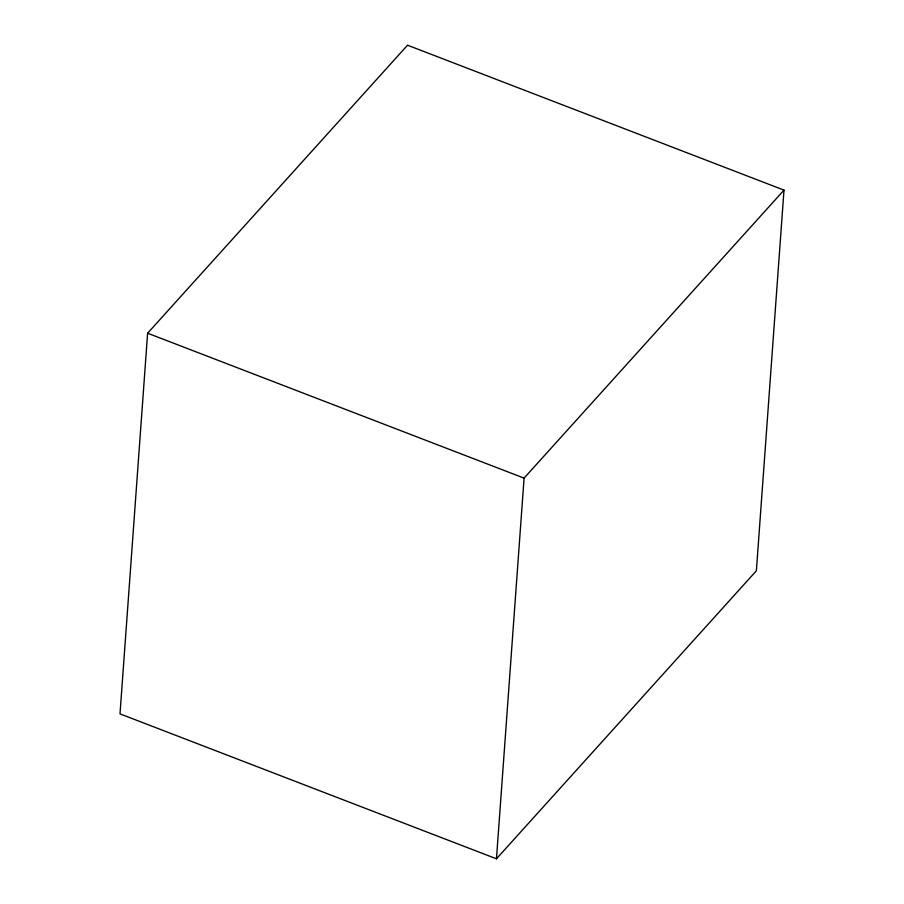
<?xml version="1.0" encoding="UTF-8"?>
<svg xmlns="http://www.w3.org/2000/svg" width="904" height="904" viewBox="0 0 904 904"><rect width="100%" height="100%" fill="white"/><g stroke="black" fill="none" stroke-linecap="round" stroke-linejoin="round"><path stroke-width="1.36" d="M147.623 333.214L120.006 713.877L496.465 858.8L756.377 570.786L783.994 190.122L407.534 45.2L147.623 333.214L524.083 478.126L783.994 190.122M496.465 858.8L524.083 478.126"/></g></svg>
